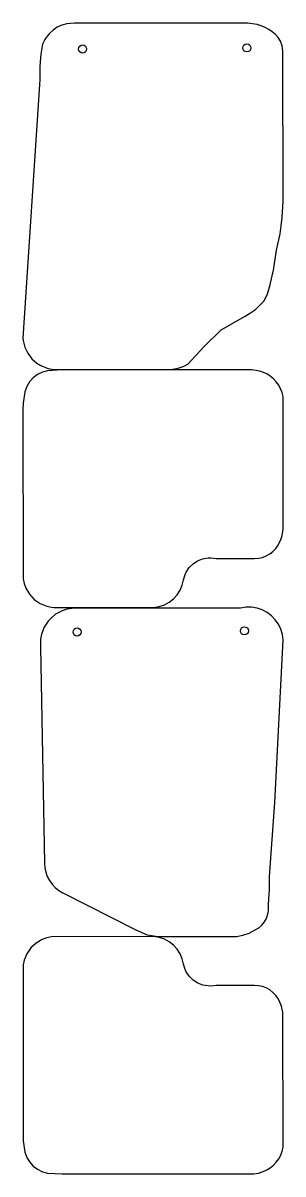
# Model space of a CAD drawing. Header units: millimetres. Extents: x 2048 to 2499, y 3 to 1999.
import ezdxf

# ---------------------------------------------------------------- set-up
doc = ezdxf.new("R2010")
doc.units = ezdxf.units.MM

msp = doc.modelspace()

# ---------------------------------------------------------------- linework, layer by layer
at = {"color": 18}
for points in [[(2427.5, 1998.9), (2136.5, 1999), (2123.5, 1997.7), (2115.1, 1995.2), (2107.2, 1991.6), (2099.9, 1986.7), (2093.4, 1980.9), (2087.9, 1974.1), (2085.5, 1970.4), (2081.7, 1962.6), (2078.8, 1945), (2077.3, 1931.8), (2076.8, 1923), (2076.8, 1900.8), (2047.6, 1452.4), (2048, 1448.5), (2050.8, 1436.9), (2055.8, 1426.1), (2063, 1416.6), (2071.9, 1408.8), (2078.7, 1404.7), (2089.8, 1400.3), (2093.6, 1399.4), (2101.5, 1398.3), (2307.8, 1398.7), (2316.9, 1400.3), (2325.6, 1403.3), (2333.7, 1407.5), (2362, 1437.7), (2391.4, 1466.9), (2433.2, 1490.6), (2442.4, 1496.1), (2451, 1502.3), (2459, 1509.4), (2466.2, 1517.2), (2472, 1529.5), (2476.2, 1542.4), (2483.1, 1573.5), (2483.9, 1577.9), (2487.8, 1604.9), (2493.8, 1633.1), (2496.1, 1647.3), (2497.6, 1661.6), (2499, 1690.3), (2498.7, 1950.6), (2497.5, 1959.3), (2494.9, 1967.6), (2490.6, 1973.6), (2485.7, 1979), (2480.2, 1983.8), (2474.2, 1988), (2467.8, 1991.5), (2461, 1994.2), (2453.9, 1996.2), (2437.2, 1998.7)], [(2449.5, 1070.2), (2456.5, 1070.7), (2463.3, 1072.2), (2469.9, 1074.7), (2476, 1078.1), (2481.6, 1082.4), (2486.5, 1087.5), (2490.5, 1093.3), (2495.1, 1103), (2497.3, 1110.1), (2499, 1121.2), (2499, 1128.7), (2499, 1351.1), (2497.4, 1358.1), (2494.9, 1364.8), (2491.6, 1371.1), (2487.4, 1376.9), (2482.5, 1382.1), (2477, 1386.6), (2470.9, 1390.3), (2460.5, 1394.5), (2452.5, 1396.5), (2444.4, 1397.6), (2436.3, 1397.7), (2432.2, 1397.3), (2115.7, 1397.3), (2090.3, 1395.8), (2081.2, 1393.4), (2072.7, 1389.2), (2065.2, 1383.5), (2058.9, 1376.5), (2054, 1368.5), (2050.7, 1359.6), (2047.7, 1339.7), (2047.6, 1328.9), (2048.1, 1034.8), (2049.8, 1026.7), (2052.7, 1019), (2058.9, 1008.4), (2067.3, 999.4), (2077.4, 992.3), (2088.8, 987.6), (2096.9, 985.8), (2100.9, 985.5), (2109.2, 985.3), (2274.8, 985.3), (2284.2, 986.9), (2293.1, 990), (2301.5, 994.6), (2308.9, 1000.4), (2315.3, 1007.5), (2320.4, 1015.5), (2324.1, 1024.2), (2326.3, 1033.4), (2329, 1042.4), (2331, 1046.6), (2336.3, 1054.4), (2343, 1061), (2350.8, 1066.1), (2359.5, 1069.6), (2368.8, 1071.3), (2373.5, 1071.4), (2382.8, 1070.2)], [(2141.2, 984.3), (2136.9, 984.2), (2124, 982.5), (2115.7, 979.7), (2104.3, 973.5), (2097.5, 968.1), (2091.5, 961.8), (2086.5, 954.7), (2084.4, 950.9), (2079.7, 938.8), (2078, 930.3), (2077.8, 926), (2077.8, 917.3), (2084.7, 541.7), (2085.3, 533.7), (2087.1, 526), (2089.8, 518.6), (2093.6, 511.6), (2098.2, 505.1), (2103.7, 499.4), (2109.9, 494.4), (2116.7, 490.4), (2243.4, 426.1), (2263, 417.7), (2282.3, 414.5), (2418.2, 414.5), (2429.3, 416.7), (2440, 420.5), (2457.3, 429.6), (2462.5, 434.3), (2466.8, 439.8), (2470.2, 446), (2473.2, 456), (2473.6, 459.5), (2473.9, 470.8), (2475.4, 497), (2475.3, 518.9), (2485.1, 647.3), (2499, 929), (2497.9, 938.5), (2495.2, 947.6), (2491.1, 956.3), (2485.6, 964.1), (2479, 971), (2471.4, 976.7), (2462.9, 981.1), (2453.9, 984.2), (2444.4, 985.8), (2434.9, 985.7), (2425.5, 984.3)], [(2449.5, 329.8), (2382.8, 329.8), (2373.5, 328.6), (2368.8, 328.8), (2359.6, 330.4), (2350.9, 333.9), (2343, 339), (2336.3, 345.6), (2331.1, 353.4), (2329.1, 357.6), (2326.4, 366.6), (2324.2, 375.8), (2320.4, 384.6), (2315.3, 392.6), (2308.9, 399.6), (2301.5, 405.5), (2293.2, 410), (2284.2, 413.1), (2274.8, 414.7), (2096.9, 414.2), (2088.9, 412.5), (2081.1, 409.5), (2070.6, 403.2), (2061.5, 394.8), (2054.5, 384.7), (2049.8, 373.3), (2048.1, 365.2), (2047.7, 361.2), (2047.7, 352.9), (2047.7, 60.3), (2050.8, 40.4), (2054, 31.5), (2058.9, 23.5), (2065.2, 16.5), (2072.8, 10.8), (2081.2, 6.7), (2090.3, 4.2), (2115.7, 2.7), (2448.5, 2.8), (2456.6, 4.4), (2464.4, 6.9), (2470.9, 9.8), (2477, 13.5), (2482.5, 18), (2487.4, 23.2), (2491.6, 29), (2495, 35.3), (2497.4, 42), (2499, 49), (2498.7, 282.6), (2496.4, 293.5), (2493.7, 300.5), (2490.6, 306.8), (2486.5, 312.5), (2481.6, 317.6), (2476.1, 321.9), (2469.9, 325.3), (2463.4, 327.8), (2456.5, 329.3)]]:
    msp.add_lwpolyline(points, close=True, dxfattribs=at)
for centre in [(2151.1, 1953.9), (2436.2, 1955.8), (2141.5, 942.8), (2432, 944.8)]:
    msp.add_circle(centre, 7, dxfattribs=at)

doc.saveas('drawing.dxf')
